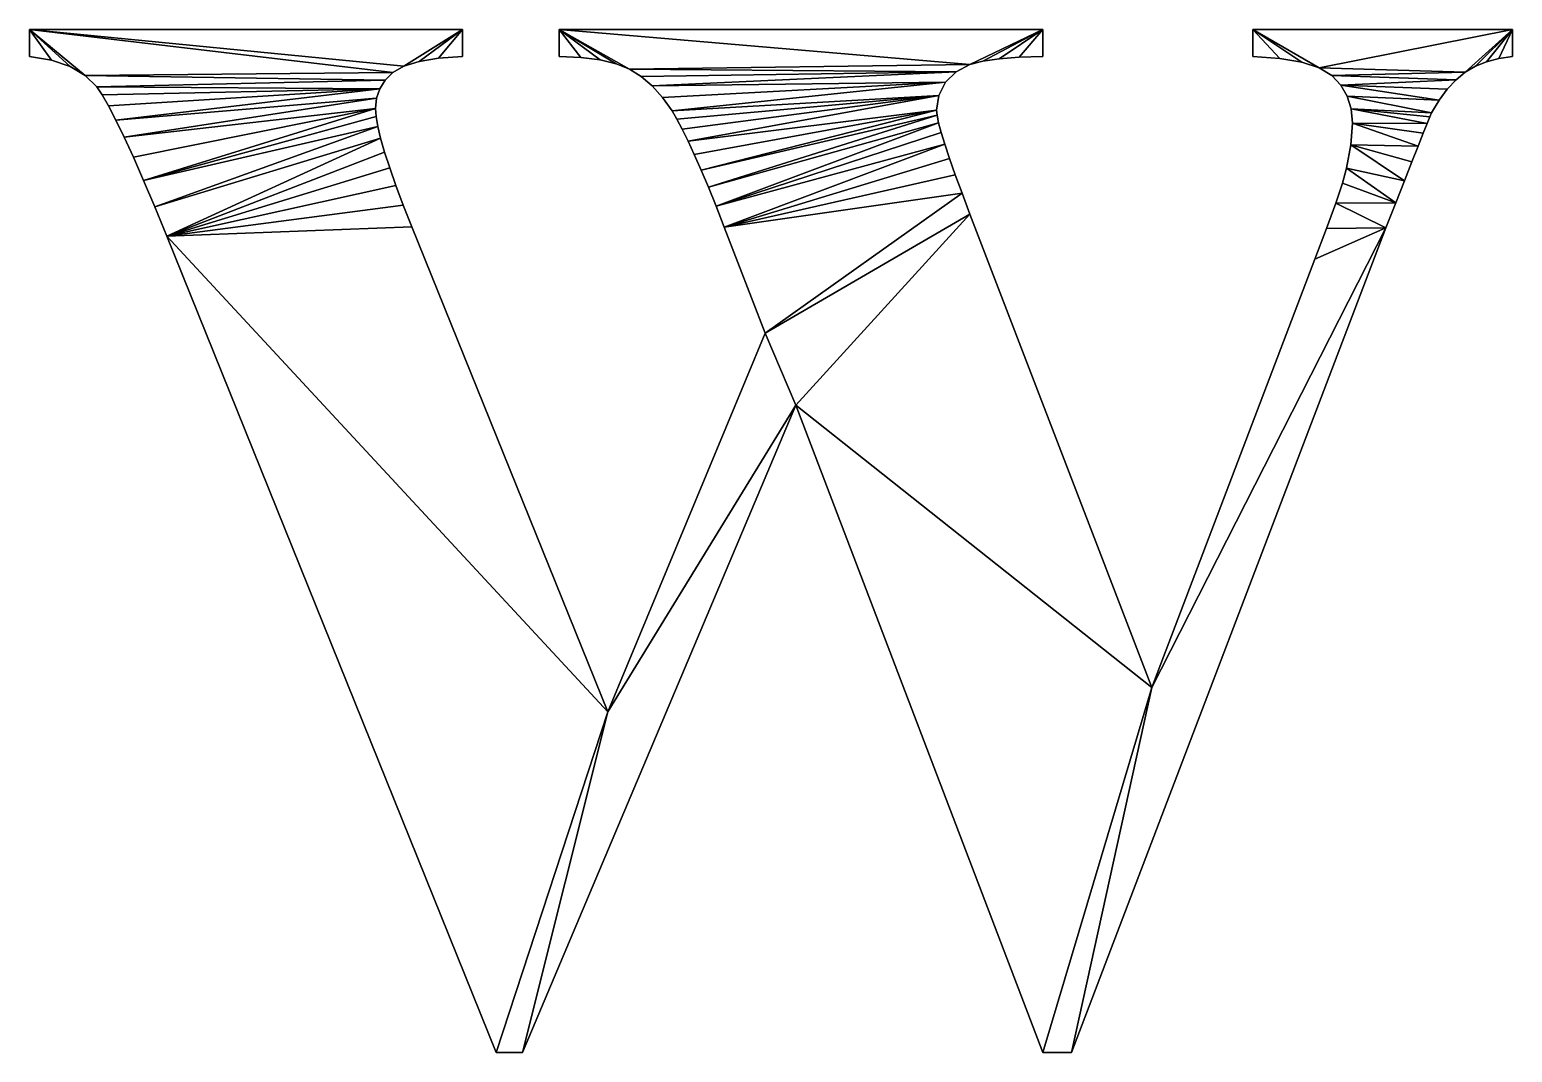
# Model space of a CAD drawing. Header units: metres. Extents: x 0.01 to 1.4, y -0.02 to 0.93.
import ezdxf

# ---------------------------------------------------------------- set-up
doc = ezdxf.new("R2010")
doc.units = ezdxf.units.M

msp = doc.modelspace()

# ---------------------------------------------------------------- meshes
at = {"layer": 'Armanisoft_0', "linetype": 'CONTINUOUS'}
mesh = msp.add_polyface(dxfattribs=at)
corners = [(0.012398, 0.932927), (0.064135, 0.890222), (0.050092, 0.898545), (0.032846, 0.904396), (0.012398, 0.907774), (0.361471, 0.898819), (0.416393, 0.932927), (0.351311, 0.892808), (0.344203, 0.88564), (0.074976, 0.879426), (0.339126, 0.877672), (0.09284, 0.84859), (0.085996, 0.86171), (0.080041, 0.871989), (0.33608, 0.868905), (0.012398, 0.932927, 0.229421), (0.050092, 0.898545, 0.229421), (0.064135, 0.890222, 0.229421), (0.032846, 0.904396, 0.229421), (0.012398, 0.907774, 0.229421), (0.361471, 0.898819, 0.229421), (0.416393, 0.932927, 0.229421), (0.351311, 0.892808, 0.229421), (0.344203, 0.88564, 0.229421), (0.074976, 0.879426, 0.229421), (0.339126, 0.877672, 0.229421), (0.085996, 0.86171, 0.229421), (0.09284, 0.84859, 0.229421), (0.080041, 0.871989, 0.229421), (0.33608, 0.868905, 0.229421), (0.085996, 0.86171), (0.09284, 0.84859), (0.09284, 0.84859, 0.229421), (0.085996, 0.86171, 0.229421), (0.080041, 0.871989), (0.080041, 0.871989, 0.229421), (0.074976, 0.879426), (0.074976, 0.879426, 0.229421), (0.064135, 0.890222), (0.064135, 0.890222, 0.229421), (0.050092, 0.898545), (0.050092, 0.898545, 0.229421), (0.032846, 0.904396), (0.032846, 0.904396, 0.229421), (0.012398, 0.907774), (0.012398, 0.907774, 0.229421), (0.012398, 0.932927), (0.012398, 0.932927, 0.229421), (0.416393, 0.932927), (0.416393, 0.932927, 0.229421), (0.351311, 0.892808), (0.361471, 0.898819), (0.361471, 0.898819, 0.229421), (0.351311, 0.892808, 0.229421), (0.344203, 0.88564), (0.344203, 0.88564, 0.229421), (0.339126, 0.877672), (0.339126, 0.877672, 0.229421), (0.33608, 0.868905), (0.33608, 0.868905, 0.229421), (0.335064, 0.859337), (0.335064, 0.859337, 0.229421), (0.335594, 0.851903), (0.335594, 0.851903, 0.229421)]
mesh.append_faces([[corners[k] for k in face] for face in [(0, 1, 2), (0, 2, 3), (0, 3, 4), (5, 0, 6), (7, 1, 0), (7, 0, 5), (8, 9, 1), (8, 1, 7), (10, 11, 12), (10, 12, 13), (10, 13, 9), (10, 9, 8), (14, 11, 10), (15, 16, 17), (15, 18, 16), (15, 19, 18), (20, 21, 15), (22, 15, 17), (22, 20, 15), (23, 17, 24), (23, 22, 17), (25, 26, 27), (25, 28, 26), (25, 24, 28), (25, 23, 24), (29, 25, 27), (30, 31, 32, 33), (34, 30, 33, 35), (36, 34, 35, 37), (38, 36, 37, 39), (40, 38, 39, 41), (42, 40, 41, 43), (44, 42, 43, 45), (46, 44, 45, 47), (48, 46, 47, 49), (50, 51, 52, 53), (54, 50, 53, 55), (56, 54, 55, 57), (58, 56, 57, 59), (60, 58, 59, 61), (62, 60, 61, 63)]])
mesh = msp.add_polyface(dxfattribs=at)
corners = [(0.394012, 0.906302), (0.416393, 0.932927), (0.416393, 0.907774), (0.375705, 0.903317), (0.361471, 0.898819), (0.506418, 0.932927), (0.572207, 0.896035), (0.559693, 0.901171), (0.544556, 0.904839), (0.526798, 0.907041), (0.506418, 0.907774), (0.889653, 0.900387), (0.876734, 0.89363), (0.593308, 0.880412), (0.583084, 0.889194), (0.866893, 0.883782), (0.611798, 0.857023), (0.60288, 0.869688), (0.860666, 0.871616), (0.616318, 0.849365), (0.394012, 0.906302, 0.229421), (0.416393, 0.907774, 0.229421), (0.416393, 0.932927, 0.229421), (0.375705, 0.903317, 0.229421), (0.361471, 0.898819, 0.229421), (0.506418, 0.932927, 0.229421), (0.559693, 0.901171, 0.229421), (0.572207, 0.896035, 0.229421), (0.544556, 0.904839, 0.229421), (0.526798, 0.907041, 0.229421), (0.506418, 0.907774, 0.229421), (0.889653, 0.900387, 0.229421), (0.876734, 0.89363, 0.229421), (0.583084, 0.889194, 0.229421), (0.593308, 0.880412, 0.229421), (0.866893, 0.883782, 0.229421), (0.60288, 0.869688, 0.229421), (0.611798, 0.857023, 0.229421), (0.860666, 0.871616, 0.229421), (0.616318, 0.849365, 0.229421), (0.621286, 0.840026, 0.229421), (0.416393, 0.907774), (0.416393, 0.932927), (0.416393, 0.932927, 0.229421), (0.416393, 0.907774, 0.229421), (0.394012, 0.906302), (0.394012, 0.906302, 0.229421), (0.375705, 0.903317), (0.375705, 0.903317, 0.229421), (0.361471, 0.898819), (0.361471, 0.898819, 0.229421), (0.60288, 0.869688), (0.611798, 0.857023), (0.611798, 0.857023, 0.229421), (0.60288, 0.869688, 0.229421), (0.593308, 0.880412), (0.593308, 0.880412, 0.229421), (0.583084, 0.889194), (0.583084, 0.889194, 0.229421), (0.572207, 0.896035), (0.572207, 0.896035, 0.229421), (0.559693, 0.901171), (0.559693, 0.901171, 0.229421), (0.544556, 0.904839), (0.544556, 0.904839, 0.229421), (0.526798, 0.907041), (0.526798, 0.907041, 0.229421), (0.506418, 0.907774), (0.506418, 0.907774, 0.229421), (0.506418, 0.932927), (0.506418, 0.932927, 0.229421), (0.957676, 0.932927), (0.957676, 0.932927, 0.229421)]
mesh.append_faces([[corners[k] for k in face] for face in [(0, 1, 2), (3, 1, 0), (4, 1, 3), (5, 6, 7), (5, 7, 8), (5, 8, 9), (5, 9, 10), (11, 6, 5), (12, 13, 14), (12, 14, 6), (15, 16, 17), (15, 17, 13), (18, 19, 16), (20, 21, 22), (23, 20, 22), (24, 23, 22), (25, 26, 27), (25, 28, 26), (25, 29, 28), (25, 30, 29), (31, 25, 27), (32, 33, 34), (32, 27, 33), (35, 36, 37), (35, 34, 36), (38, 39, 40), (38, 37, 39), (41, 42, 43, 44), (45, 41, 44, 46), (47, 45, 46, 48), (49, 47, 48, 50), (51, 52, 53, 54), (55, 51, 54, 56), (57, 55, 56, 58), (59, 57, 58, 60), (61, 59, 60, 62), (63, 61, 62, 64), (65, 63, 64, 66), (67, 65, 66, 68), (69, 67, 68, 70), (71, 69, 70, 72)]])
mesh = msp.add_polyface(dxfattribs=at)
corners = [(0.935648, 0.907202), (0.957676, 0.932927), (0.957676, 0.907774), (0.916968, 0.90578), (0.901637, 0.903509), (0.889653, 0.900387), (0.506418, 0.932927), (0.876734, 0.89363), (0.572207, 0.896035), (0.866893, 0.883782), (0.593308, 0.880412), (0.860666, 0.871616), (0.611798, 0.857023), (1.15367, 0.932927), (1.215598, 0.897288), (1.199374, 0.902637), (1.178731, 0.906132), (1.15367, 0.907774), (0.935648, 0.907202, 0.229421), (0.957676, 0.907774, 0.229421), (0.957676, 0.932927, 0.229421), (0.916968, 0.90578, 0.229421), (0.901637, 0.903509, 0.229421), (0.889653, 0.900387, 0.229421), (0.506418, 0.932927, 0.229421), (0.876734, 0.89363, 0.229421), (0.572207, 0.896035, 0.229421), (0.866893, 0.883782, 0.229421), (0.593308, 0.880412, 0.229421), (0.860666, 0.871616, 0.229421), (0.611798, 0.857023, 0.229421), (0.858591, 0.857907, 0.229421), (0.626702, 0.829006, 0.229421), (1.15367, 0.932927, 0.229421), (1.199374, 0.902637, 0.229421), (1.215598, 0.897288, 0.229421), (1.178731, 0.906132, 0.229421), (1.15367, 0.907774, 0.229421), (0.957676, 0.907774), (0.957676, 0.932927), (0.957676, 0.932927, 0.229421), (0.957676, 0.907774, 0.229421), (0.935648, 0.907202), (0.935648, 0.907202, 0.229421), (0.916968, 0.90578), (0.916968, 0.90578, 0.229421), (0.901637, 0.903509), (0.901637, 0.903509, 0.229421), (0.889653, 0.900387), (0.889653, 0.900387, 0.229421), (0.876734, 0.89363), (0.876734, 0.89363, 0.229421), (0.866893, 0.883782), (0.866893, 0.883782, 0.229421), (0.860666, 0.871616), (0.860666, 0.871616, 0.229421), (0.858591, 0.857907), (0.858591, 0.857907, 0.229421), (0.859076, 0.853028), (0.859076, 0.853028, 0.229421), (1.241797, 0.870831), (1.245395, 0.858958), (1.245395, 0.858958, 0.229421), (1.241797, 0.870831, 0.229421), (1.2358, 0.881207), (1.2358, 0.881207, 0.229421), (1.227403, 0.890085), (1.227403, 0.890085, 0.229421), (1.215598, 0.897288), (1.215598, 0.897288, 0.229421), (1.199374, 0.902637), (1.199374, 0.902637, 0.229421), (1.178731, 0.906132), (1.178731, 0.906132, 0.229421), (1.15367, 0.907774), (1.15367, 0.907774, 0.229421), (1.15367, 0.932927), (1.15367, 0.932927, 0.229421)]
mesh.append_faces([[corners[k] for k in face] for face in [(0, 1, 2), (3, 1, 0), (4, 1, 3), (5, 6, 1), (5, 1, 4), (7, 8, 5), (9, 10, 7), (11, 12, 9), (13, 14, 15), (13, 15, 16), (13, 16, 17), (18, 19, 20), (21, 18, 20), (22, 21, 20), (23, 20, 24), (23, 22, 20), (25, 23, 26), (27, 25, 28), (29, 27, 30), (31, 29, 32), (33, 34, 35), (33, 36, 34), (33, 37, 36), (38, 39, 40, 41), (42, 38, 41, 43), (44, 42, 43, 45), (46, 44, 45, 47), (48, 46, 47, 49), (50, 48, 49, 51), (52, 50, 51, 53), (54, 52, 53, 55), (56, 54, 55, 57), (58, 56, 57, 59), (60, 61, 62, 63), (64, 60, 63, 65), (66, 64, 65, 67), (68, 66, 67, 69), (70, 68, 69, 71), (72, 70, 71, 73), (74, 72, 73, 75), (76, 74, 75, 77)]])
mesh = msp.add_polyface(dxfattribs=at)
corners = [(1.383299, 0.906054), (1.395798, 0.932927), (1.395798, 0.907774), (1.371821, 0.90304), (1.361361, 0.898732), (1.351921, 0.89313), (1.245395, 0.858958), (1.32034, 0.855183), (1.318863, 0.851694), (1.241797, 0.870831), (1.327459, 0.867098), (1.2358, 0.881207), (1.343249, 0.886072), (1.335095, 0.877394), (1.227403, 0.890085), (1.215598, 0.897288), (1.15367, 0.932927), (1.383299, 0.906054, 0.229421), (1.395798, 0.907774, 0.229421), (1.395798, 0.932927, 0.229421), (1.371821, 0.90304, 0.229421), (1.361361, 0.898732, 0.229421), (1.351921, 0.89313, 0.229421), (1.245395, 0.858958, 0.229421), (1.318863, 0.851694, 0.229421), (1.32034, 0.855183, 0.229421), (1.241797, 0.870831, 0.229421), (1.327459, 0.867098, 0.229421), (1.2358, 0.881207, 0.229421), (1.335095, 0.877394, 0.229421), (1.343249, 0.886072, 0.229421), (1.227403, 0.890085, 0.229421), (1.215598, 0.897288, 0.229421), (1.15367, 0.932927, 0.229421), (1.395798, 0.907774), (1.395798, 0.932927), (1.395798, 0.932927, 0.229421), (1.395798, 0.907774, 0.229421), (1.383299, 0.906054), (1.383299, 0.906054, 0.229421), (1.371821, 0.90304), (1.371821, 0.90304, 0.229421), (1.361361, 0.898732), (1.361361, 0.898732, 0.229421), (1.351921, 0.89313), (1.351921, 0.89313, 0.229421), (1.343249, 0.886072), (1.343249, 0.886072, 0.229421), (1.335095, 0.877394), (1.335095, 0.877394, 0.229421), (1.327459, 0.867098), (1.327459, 0.867098, 0.229421), (1.32034, 0.855183), (1.32034, 0.855183, 0.229421), (1.318863, 0.851694), (1.318863, 0.851694, 0.229421), (1.15367, 0.932927), (1.15367, 0.932927, 0.229421)]
mesh.append_faces([[corners[k] for k in face] for face in [(0, 1, 2), (3, 1, 0), (4, 1, 3), (5, 1, 4), (6, 7, 8), (9, 10, 7), (9, 7, 6), (11, 12, 13), (11, 13, 10), (11, 10, 9), (14, 5, 12), (14, 12, 11), (15, 1, 5), (15, 5, 14), (16, 1, 15), (17, 18, 19), (20, 17, 19), (21, 20, 19), (22, 21, 19), (23, 24, 25), (26, 25, 27), (26, 23, 25), (28, 29, 30), (28, 27, 29), (28, 26, 27), (31, 30, 22), (31, 28, 30), (32, 22, 19), (32, 31, 22), (33, 32, 19), (34, 35, 36, 37), (38, 34, 37, 39), (40, 38, 39, 41), (42, 40, 41, 43), (44, 42, 43, 45), (46, 44, 45, 47), (48, 46, 47, 49), (50, 48, 49, 51), (52, 50, 51, 53), (54, 52, 53, 55), (35, 56, 57, 36)]])
mesh = msp.add_polyface(dxfattribs=at)
corners = [(0.33608, 0.868905), (0.100574, 0.832627), (0.09284, 0.84859), (0.335064, 0.859337), (0.118711, 0.792176), (0.109198, 0.813822), (0.335594, 0.851903), (0.337184, 0.842648), (0.129115, 0.767687), (0.339835, 0.831571), (0.343545, 0.818672), (0.140408, 0.740357), (0.860666, 0.871616), (0.626702, 0.829006), (0.621286, 0.840026), (0.616318, 0.849365), (0.858591, 0.857907), (0.638877, 0.801924), (0.632565, 0.816305), (0.859076, 0.853028), (0.645636, 0.785861), (0.860532, 0.846076), (0.652843, 0.768118), (0.33608, 0.868905, 0.229421), (0.09284, 0.84859, 0.229421), (0.100574, 0.832627, 0.229421), (0.335064, 0.859337, 0.229421), (0.109198, 0.813822, 0.229421), (0.118711, 0.792176, 0.229421), (0.335594, 0.851903, 0.229421), (0.337184, 0.842648, 0.229421), (0.129115, 0.767687, 0.229421), (0.339835, 0.831571, 0.229421), (0.343545, 0.818672, 0.229421), (0.140408, 0.740357, 0.229421), (0.860666, 0.871616, 0.229421), (0.621286, 0.840026, 0.229421), (0.626702, 0.829006, 0.229421), (0.858591, 0.857907, 0.229421), (0.632565, 0.816305, 0.229421), (0.638877, 0.801924, 0.229421), (0.859076, 0.853028, 0.229421), (0.645636, 0.785861, 0.229421), (0.860532, 0.846076, 0.229421), (0.652843, 0.768118, 0.229421), (0.109198, 0.813822), (0.118711, 0.792176), (0.118711, 0.792176, 0.229421), (0.109198, 0.813822, 0.229421), (0.100574, 0.832627), (0.100574, 0.832627, 0.229421), (0.09284, 0.84859), (0.09284, 0.84859, 0.229421), (0.337184, 0.842648), (0.335594, 0.851903), (0.335594, 0.851903, 0.229421), (0.337184, 0.842648, 0.229421), (0.339835, 0.831571), (0.339835, 0.831571, 0.229421), (0.343545, 0.818672), (0.343545, 0.818672, 0.229421), (0.348316, 0.803953), (0.348316, 0.803953, 0.229421), (0.632565, 0.816305), (0.638877, 0.801924), (0.638877, 0.801924, 0.229421), (0.632565, 0.816305, 0.229421), (0.626702, 0.829006), (0.626702, 0.829006, 0.229421), (0.621286, 0.840026), (0.621286, 0.840026, 0.229421), (0.616318, 0.849365), (0.616318, 0.849365, 0.229421), (0.611798, 0.857023), (0.611798, 0.857023, 0.229421)]
mesh.append_faces([[corners[k] for k in face] for face in [(0, 1, 2), (3, 4, 5), (3, 5, 1), (3, 1, 0), (6, 4, 3), (7, 8, 4), (7, 4, 6), (9, 8, 7), (10, 11, 9), (12, 13, 14), (12, 14, 15), (16, 17, 18), (16, 18, 13), (19, 20, 17), (21, 22, 20), (23, 24, 25), (26, 27, 28), (26, 25, 27), (26, 23, 25), (29, 26, 28), (30, 28, 31), (30, 29, 28), (32, 30, 31), (33, 32, 34), (35, 36, 37), (38, 39, 40), (38, 37, 39), (41, 40, 42), (43, 42, 44), (45, 46, 47, 48), (49, 45, 48, 50), (51, 49, 50, 52), (53, 54, 55, 56), (57, 53, 56, 58), (59, 57, 58, 60), (61, 59, 60, 62), (63, 64, 65, 66), (67, 63, 66, 68), (69, 67, 68, 70), (71, 69, 70, 72), (73, 71, 72, 74)]])
mesh = msp.add_polyface(dxfattribs=at)
corners = [(0.858591, 0.857907), (0.626702, 0.829006), (0.860666, 0.871616), (0.859076, 0.853028), (0.638877, 0.801924), (0.860532, 0.846076), (0.645636, 0.785861), (0.862959, 0.837052), (0.652843, 0.768118), (0.866356, 0.825954), (0.870725, 0.812784), (0.660498, 0.748694), (1.245234, 0.825482), (1.307854, 0.824272), (1.301992, 0.80948), (1.295034, 0.791862), (1.24115, 0.803592), (1.246595, 0.845587), (1.31629, 0.845379), (1.31262, 0.836238), (1.245395, 0.858958), (1.318863, 0.851694), (0.859076, 0.853028, 0.229421), (0.858591, 0.857907, 0.229421), (0.638877, 0.801924, 0.229421), (0.860532, 0.846076, 0.229421), (0.645636, 0.785861, 0.229421), (0.862959, 0.837052, 0.229421), (0.652843, 0.768118, 0.229421), (0.866356, 0.825954, 0.229421), (0.870725, 0.812784, 0.229421), (0.660498, 0.748694, 0.229421), (1.245234, 0.825482, 0.229421), (1.301992, 0.80948, 0.229421), (1.307854, 0.824272, 0.229421), (1.295034, 0.791862, 0.229421), (1.24115, 0.803592, 0.229421), (1.246595, 0.845587, 0.229421), (1.31262, 0.836238, 0.229421), (1.31629, 0.845379, 0.229421), (1.245395, 0.858958, 0.229421), (1.318863, 0.851694, 0.229421), (1.31629, 0.845379), (1.318863, 0.851694), (1.318863, 0.851694, 0.229421), (1.31629, 0.845379, 0.229421), (1.31262, 0.836238), (1.31262, 0.836238, 0.229421), (1.307854, 0.824272), (1.307854, 0.824272, 0.229421), (1.301992, 0.80948), (1.301992, 0.80948, 0.229421), (1.295034, 0.791862), (1.295034, 0.791862, 0.229421), (0.860532, 0.846076), (0.859076, 0.853028), (0.859076, 0.853028, 0.229421), (0.860532, 0.846076, 0.229421), (0.862959, 0.837052), (0.862959, 0.837052, 0.229421), (0.866356, 0.825954), (0.866356, 0.825954, 0.229421), (0.870725, 0.812784), (0.870725, 0.812784, 0.229421), (0.876063, 0.79754), (0.876063, 0.79754, 0.229421), (1.24115, 0.803592), (1.237257, 0.789753), (1.237257, 0.789753, 0.229421), (1.24115, 0.803592, 0.229421), (1.245234, 0.825482), (1.245234, 0.825482, 0.229421), (1.246595, 0.845587), (1.246595, 0.845587, 0.229421), (1.245395, 0.858958), (1.245395, 0.858958, 0.229421)]
mesh.append_faces([[corners[k] for k in face] for face in [(0, 1, 2), (3, 4, 0), (5, 6, 3), (7, 8, 5), (9, 8, 7), (10, 11, 9), (12, 13, 14), (12, 14, 15), (12, 15, 16), (17, 18, 19), (17, 19, 13), (17, 13, 12), (20, 21, 18), (20, 18, 17), (22, 23, 24), (25, 22, 26), (27, 25, 28), (29, 27, 28), (30, 29, 31), (32, 33, 34), (32, 35, 33), (32, 36, 35), (37, 38, 39), (37, 34, 38), (37, 32, 34), (40, 39, 41), (40, 37, 39), (42, 43, 44, 45), (46, 42, 45, 47), (48, 46, 47, 49), (50, 48, 49, 51), (52, 50, 51, 53), (54, 55, 56, 57), (58, 54, 57, 59), (60, 58, 59, 61), (62, 60, 61, 63), (64, 62, 63, 65), (66, 67, 68, 69), (70, 66, 69, 71), (72, 70, 71, 73), (74, 72, 73, 75)]])
mesh = msp.add_polyface(dxfattribs=at)
corners = [(0.339835, 0.831571), (0.140408, 0.740357), (0.129115, 0.767687), (0.348316, 0.803953), (0.343545, 0.818672), (0.354146, 0.787412), (0.361037, 0.76905), (0.368988, 0.748866), (0.551954, 0.296356), (0.472103, -0.021341), (0.447549, -0.021341), (0.698584, 0.649866), (0.727376, 0.582567), (0.866356, 0.825954), (0.660498, 0.748694), (0.652843, 0.768118), (0.882373, 0.780224), (0.889653, 0.760835), (0.339835, 0.831571, 0.229421), (0.129115, 0.767687, 0.229421), (0.140408, 0.740357, 0.229421), (0.348316, 0.803953, 0.229421), (0.343545, 0.818672, 0.229421), (0.354146, 0.787412, 0.229421), (0.361037, 0.76905, 0.229421), (0.368988, 0.748866, 0.229421), (0.551954, 0.296356, 0.229421), (0.447549, -0.021341, 0.229421), (0.472103, -0.021341, 0.229421), (0.698584, 0.649866, 0.229421), (0.727376, 0.582567, 0.229421), (0.866356, 0.825954, 0.229421), (0.652843, 0.768118, 0.229421), (0.660498, 0.748694, 0.229421), (0.882373, 0.780224, 0.229421), (0.889653, 0.760835, 0.229421), (0.472103, -0.021341), (0.727376, 0.582567), (0.727376, 0.582567, 0.229421), (0.472103, -0.021341, 0.229421), (0.447549, -0.021341), (0.447549, -0.021341, 0.229421), (0.140408, 0.740357), (0.140408, 0.740357, 0.229421), (0.129115, 0.767687), (0.129115, 0.767687, 0.229421), (0.118711, 0.792176), (0.118711, 0.792176, 0.229421), (0.354146, 0.787412), (0.348316, 0.803953), (0.348316, 0.803953, 0.229421), (0.354146, 0.787412, 0.229421), (0.361037, 0.76905), (0.361037, 0.76905, 0.229421), (0.368988, 0.748866), (0.368988, 0.748866, 0.229421), (0.551954, 0.296356), (0.551954, 0.296356, 0.229421), (0.698584, 0.649866), (0.698584, 0.649866, 0.229421), (0.660498, 0.748694), (0.660498, 0.748694, 0.229421), (0.652843, 0.768118), (0.652843, 0.768118, 0.229421), (0.645636, 0.785861), (0.645636, 0.785861, 0.229421), (0.638877, 0.801924), (0.638877, 0.801924, 0.229421)]
mesh.append_faces([[corners[k] for k in face] for face in [(0, 1, 2), (3, 1, 4), (5, 1, 3), (6, 1, 5), (7, 1, 6), (8, 9, 10), (8, 10, 1), (8, 1, 7), (11, 12, 8), (13, 14, 15), (16, 11, 14), (17, 12, 11), (12, 9, 8), (18, 19, 20), (21, 22, 20), (23, 21, 20), (24, 23, 20), (25, 24, 20), (26, 27, 28), (26, 20, 27), (26, 25, 20), (29, 26, 30), (31, 32, 33), (34, 33, 29), (35, 29, 30), (30, 26, 28), (36, 37, 38, 39), (40, 36, 39, 41), (42, 40, 41, 43), (44, 42, 43, 45), (46, 44, 45, 47), (48, 49, 50, 51), (52, 48, 51, 53), (54, 52, 53, 55), (56, 54, 55, 57), (58, 56, 57, 59), (60, 58, 59, 61), (62, 60, 61, 63), (64, 62, 63, 65), (66, 64, 65, 67)]])
mesh = msp.add_polyface(dxfattribs=at)
corners = [(0.876063, 0.79754), (0.660498, 0.748694), (0.870725, 0.812784), (0.882373, 0.780224), (0.889653, 0.760835), (0.698584, 0.649866), (1.059576, 0.319011), (0.984423, -0.021341), (0.957614, -0.021341), (0.727376, 0.582567), (1.211518, 0.718883), (1.277829, 0.74815), (1.222441, 0.747399), (1.23102, 0.771022), (1.28698, 0.771419), (1.237257, 0.789753), (1.24115, 0.803592), (1.295034, 0.791862), (0.876063, 0.79754, 0.229421), (0.870725, 0.812784, 0.229421), (0.660498, 0.748694, 0.229421), (0.882373, 0.780224, 0.229421), (0.889653, 0.760835, 0.229421), (0.698584, 0.649866, 0.229421), (1.059576, 0.319011, 0.229421), (0.957614, -0.021341, 0.229421), (0.984423, -0.021341, 0.229421), (0.727376, 0.582567, 0.229421), (1.211518, 0.718883, 0.229421), (1.277829, 0.74815, 0.229421), (1.222441, 0.747399, 0.229421), (1.23102, 0.771022, 0.229421), (1.28698, 0.771419, 0.229421), (1.237257, 0.789753, 0.229421), (1.24115, 0.803592, 0.229421), (1.295034, 0.791862, 0.229421), (1.28698, 0.771419), (1.295034, 0.791862), (1.295034, 0.791862, 0.229421), (1.28698, 0.771419, 0.229421), (1.277829, 0.74815), (1.277829, 0.74815, 0.229421), (0.984423, -0.021341), (0.984423, -0.021341, 0.229421), (0.957614, -0.021341), (0.957614, -0.021341, 0.229421), (0.727376, 0.582567), (0.727376, 0.582567, 0.229421), (0.882373, 0.780224), (0.876063, 0.79754), (0.876063, 0.79754, 0.229421), (0.882373, 0.780224, 0.229421), (0.889653, 0.760835), (0.889653, 0.760835, 0.229421), (1.059576, 0.319011), (1.059576, 0.319011, 0.229421), (1.211518, 0.718883), (1.211518, 0.718883, 0.229421), (1.222441, 0.747399), (1.222441, 0.747399, 0.229421), (1.23102, 0.771023), (1.23102, 0.771023, 0.229421), (1.237257, 0.789753), (1.237257, 0.789753, 0.229421)]
mesh.append_faces([[corners[k] for k in face] for face in [(0, 1, 2), (3, 1, 0), (4, 5, 3), (6, 7, 8), (6, 9, 4), (10, 11, 6), (12, 11, 10), (13, 14, 11), (13, 11, 12), (15, 14, 13), (16, 17, 14), (16, 14, 15), (11, 7, 6), (8, 9, 6), (18, 19, 20), (21, 18, 20), (22, 21, 23), (24, 25, 26), (24, 22, 27), (28, 24, 29), (30, 28, 29), (31, 29, 32), (31, 30, 29), (33, 31, 32), (34, 32, 35), (34, 33, 32), (29, 24, 26), (25, 24, 27), (36, 37, 38, 39), (40, 36, 39, 41), (42, 40, 41, 43), (44, 42, 43, 45), (46, 44, 45, 47), (48, 49, 50, 51), (52, 48, 51, 53), (54, 52, 53, 55), (56, 54, 55, 57), (58, 56, 57, 59), (60, 58, 59, 61), (62, 60, 61, 63)]])

doc.saveas('drawing.dxf')
